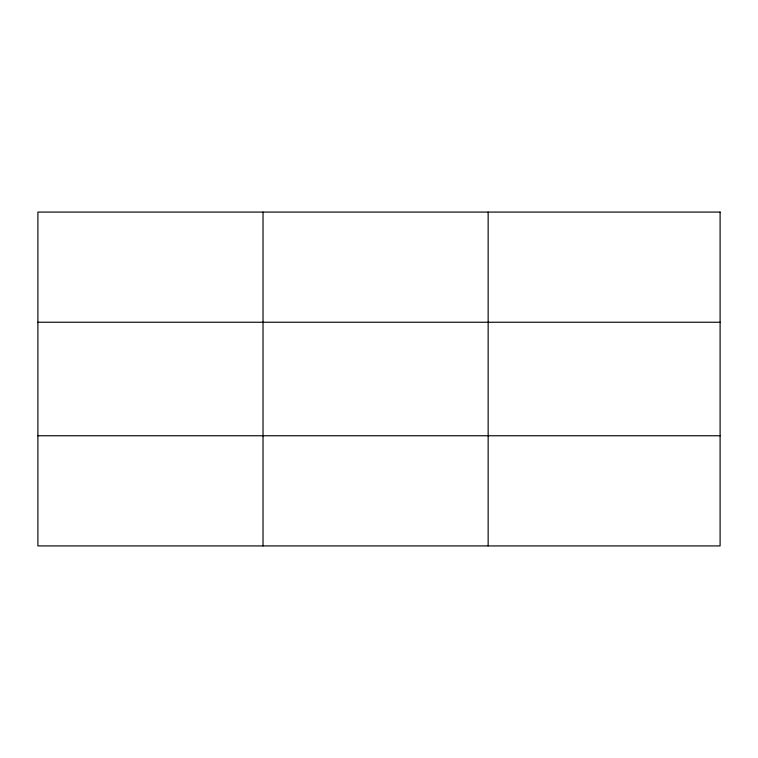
<?xml version="1.0" encoding="UTF-8"?>
<svg xmlns="http://www.w3.org/2000/svg" width="758" height="758" viewBox="0 0 758 758"><rect width="100%" height="100%" fill="white"/><g stroke="black" fill="none" stroke-linecap="round" stroke-linejoin="round"><path stroke-width="1.14" d="M263.026 545.921L263.026 212.079M488.152 545.921L488.152 212.079M37.9 322.245L720.1 322.245M37.9 435.755L720.1 435.755M720.1 212.079L720.1 545.921L37.9 545.921L37.9 212.079L720.1 212.079"/></g></svg>
